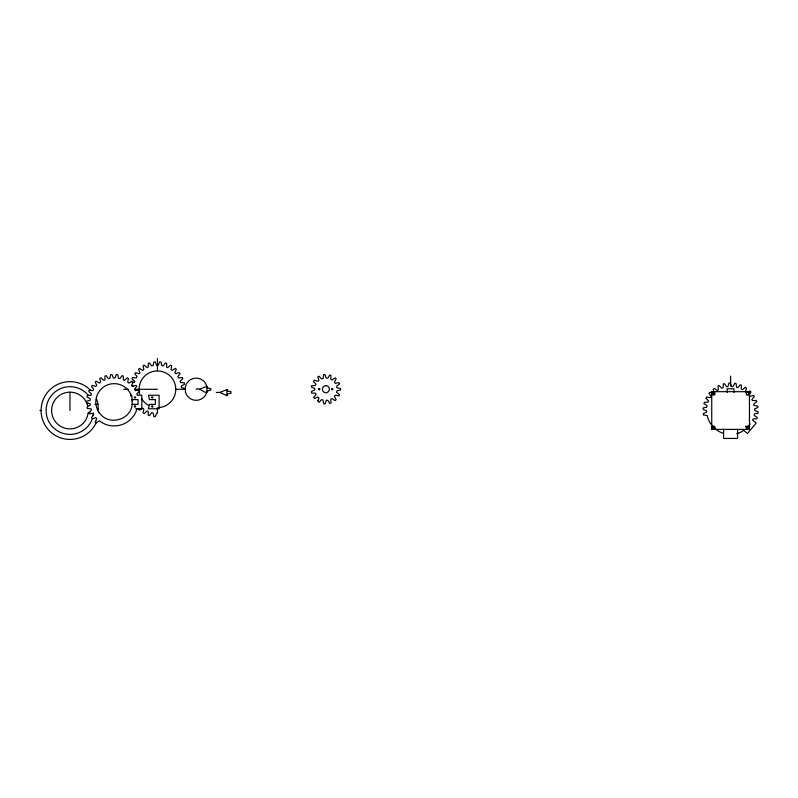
<?xml version="1.0" encoding="UTF-8"?>
<svg xmlns="http://www.w3.org/2000/svg" width="798" height="798" viewBox="0 0 798 798"><rect width="100%" height="100%" fill="white"/><g stroke="black" fill="none" stroke-linecap="round" stroke-linejoin="round"><path stroke-width="1.2" d="M93.137 415.758L93.516 412.905M98.573 412.666L97.875 403.06A28.898 28.898 0 0 0 96.448 398.98M132.189 404.377C131.171 418.96 111.022 425.663 101.166 414.98A18.354 18.354 0 0 1 102.972 387.439A18.354 18.354 0 0 1 130.044 392.825L131.879 397.254L132.189 404.377L138.014 404.377L138.034 399.628L132.189 399.628M136.887 408.776L136.199 411.279A23.93 23.93 0 0 1 99.471 420.905L96.189 422.87L95.211 422.012L96.748 418.621L95.77 417.573L93.286 418.611L92.189 418.611L91.471 417.633L93.715 414.78L93.007 413.404L89.196 413.773L88.758 412.586L91.481 410.102L91.072 408.776L87.351 408.486L87.062 407.07L90.254 405.214L90.254 403.818L86.473 402.671L86.473 401.334L90.254 400.187L90.254 398.791L87.062 396.935L87.351 395.519L91.072 395.229L91.481 393.903L88.758 391.409L89.196 390.232L93.007 390.601L93.715 389.225L91.471 386.372L92.189 385.394L95.77 386.422L96.748 385.384L95.211 381.993L96.189 381.135L99.471 383.1L100.568 382.232L99.85 378.402L100.947 377.823L103.87 380.367L104.947 379.808L104.947 376.048L106.174 375.649L108.448 378.661L109.895 378.242L110.553 374.711L111.959 374.601L113.366 378.013L114.922 378.013L116.328 374.601L117.745 374.711L118.393 378.242L119.84 378.661L122.114 375.649L123.341 376.048L123.341 379.808L124.418 380.367L127.341 377.823L128.438 378.402L127.72 382.232L128.817 383.1L132.099 381.135L133.076 381.993L131.54 385.384L132.528 386.422L136.099 385.394L136.817 386.372L134.583 389.225L135.281 390.601L139.091 390.232L139.54 391.409L136.817 393.903L137.216 395.229L141.825 395.229L141.825 408.776L135.67 408.776M138.812 408.506L138.503 409.304L139.48 410.162L142.762 408.197L143.849 409.065L143.131 412.895L144.239 413.474L147.161 410.93L148.228 411.489L148.228 415.249L149.465 415.648L151.74 412.636L153.176 413.055L153.834 416.586L155.241 416.696L156.657 413.284L157.435 413.284L157.435 407.658M219.759 392.426L226.891 395.668L227.041 389.564L219.759 392.426L216.328 392.426M132.408 399.389L132.488 401.065M711.746 429.404L711.746 391.678L749.462 391.678L749.462 429.404L711.746 429.404L712.784 428.356M748.424 392.716L749.462 391.678M130.742 394.003L130.633 395.778L132.099 396.067M199.58 389.225L206.872 386.352L205.764 383.678A11.092 11.092 0 0 0 185.445 386.352L185.445 392.097A11.092 11.092 0 0 0 205.764 394.771L206.872 392.097L206.872 386.352L207.37 387.858L210.832 388.606L210.832 390.003L207.061 391.16C207.64 395.988 199.191 386.721 196.158 389.225M132.099 382.521L134.363 382.521L134.762 381.195L132.039 378.711L132.488 377.524L136.298 377.893L136.997 376.516L134.762 373.664L135.47 372.686L139.052 373.723L140.039 372.676L138.503 369.284L139.48 368.427L142.762 370.392L143.849 369.524L143.131 365.693L144.239 365.125L147.161 367.659L148.228 367.1L148.228 363.339L149.465 362.94L151.74 365.953L153.176 365.534L153.834 362.003L155.241 361.893L156.657 365.304L158.213 365.304L159.62 361.893L161.026 362.003L161.685 365.534L163.121 365.953L165.395 362.94L166.632 363.339L166.632 367.1L167.7 367.659L170.632 365.125L171.73 365.693L171.011 369.524L172.109 370.392L175.39 368.427L176.368 369.284L174.832 372.676L175.809 373.723L178.293 372.686L179.39 372.686L180.109 373.664L177.864 376.516L178.572 377.893L182.383 377.524L182.822 378.711L180.099 381.195L180.508 382.521L184.228 382.811L184.518 384.227L181.326 386.082L181.326 387.479L185.106 388.626L185.106 389.294L175.789 389.294M123.59 389.294L128.608 389.294M134.672 389.294L157.435 389.294M95.032 404.357L98.044 404.357M39.9 410.541L41.067 410.541M90.214 412.905L88.009 412.905L87.7 415.289A18.354 18.354 0 0 1 59.431 425.573A18.354 18.354 0 0 1 59.431 395.499A18.354 18.354 0 0 1 87.7 405.783M226.891 395.668L227.55 393.983L231.011 393.214L231.011 391.818L227.55 391.06L227.041 389.564M131.949 385.364L133.545 386.082M750.17 423.858L747.367 427.698L745.442 426.082M711.746 391.678L712.784 392.716M748.424 428.356L749.462 429.404M737.611 429.274L737.611 438.441L723.596 438.441L723.596 429.274M734.01 392.446L734.01 388.806L727.197 388.806L727.197 392.446M730.609 376.087L730.609 386.042M157.435 358.571L157.435 370.94M69.965 392.177L69.965 410.541M96.448 422.092A28.898 28.898 0 0 1 55.202 435.379A28.898 28.898 0 0 1 47.152 392.806A28.898 28.898 0 0 1 90.393 390.102M92.249 419.09A23.87 23.87 0 0 1 57.675 431A23.87 23.87 0 0 1 51.95 394.88A23.87 23.87 0 0 1 88.508 395.519M139.7 394.042A18.354 18.354 0 0 1 153.854 371.289A18.354 18.354 0 0 1 175.63 386.9A18.354 18.354 0 0 1 158.632 407.618M148.248 405.194A18.354 18.354 0 0 1 141.535 398.471M736.664 433.683A23.93 23.93 0 0 0 741.532 431.828L743.676 430.341L747.457 433.514L756.155 423.139L752.634 420.177L753.182 418.9L756.863 418.751L757.282 417.563L754.13 415.389L754.469 413.883L758.02 413.135L758.1 411.928L754.699 410.421L754.619 408.985L757.97 407.379L757.771 406.092L753.99 405.494L753.711 404.117L756.723 401.653L756.255 400.506L752.384 400.566L751.915 399.449L754.329 396.566L753.651 395.469L749.97 396.317L749.132 395.07L750.908 391.938L749.891 390.96L746.619 392.656L745.432 391.658L746.539 388.147L745.392 387.319L742.619 389.604L741.242 388.995L741.442 385.225L740.235 384.746L737.821 387.629L736.644 387.359L736.035 383.539L734.818 383.269L732.913 386.661L731.517 386.631L730.26 383.01L728.963 383.04L727.966 386.621L726.539 386.791L724.454 383.698L723.287 383.988L723.168 387.609L721.741 388.217L719.058 385.484L717.961 386.102L718.449 389.763L717.282 390.521L714.25 388.347L713.123 389.244L714.37 392.726L713.472 393.793L709.831 392.237L708.973 393.264L711.138 396.566L710.24 397.643L706.599 397.015L705.911 398.282L708.574 400.895L708.035 402.172L704.345 402.332L703.926 403.519L707.078 405.683L706.739 407.189L703.188 407.938L703.108 409.145L703.946 409.843L706.509 410.651L706.589 412.087L703.238 413.693L703.437 414.98L707.218 415.588A23.93 23.93 0 0 0 723.277 433.314M155.331 399.628L155.301 404.377L149.485 404.377L148.338 408.776L159.111 408.776L159.111 395.229L148.338 395.229L149.485 399.628L155.331 399.628M318.003 400.387L317.973 401.623L319.19 402.312L321.534 399.668L322.901 399.908L323.699 403.758L325.085 403.888L326.362 400.267L327.898 400.367L329.724 403.399L331.05 402.96L330.761 399.13L332.207 398.601L335.09 400.656L336.138 399.718L334.332 396.327L335.489 395.19L338.96 395.888L339.519 394.601L336.487 392.247L337.075 390.781L340.527 390.003L340.527 388.606L336.806 387.678L336.726 386.042L339.559 383.918L338.99 382.641L335.21 383.329L334.482 381.883L336.207 378.791L335.16 377.853L331.988 380.028L330.701 378.98L330.99 375.449L329.654 375.03L327.908 378.112L326.891 378.242L326.113 377.893L324.946 374.551L323.559 374.711L323.06 378.521L321.444 378.791L319.01 376.217L317.813 376.935L318.941 380.287L318.033 381.374L314.282 380.167L313.484 381.314L315.998 384.207L315.13 385.574L311.589 385.683L311.33 387.05L314.582 388.446L314.781 389.753L311.37 391.708L311.679 393.075L315.519 393.155L315.948 394.721L313.654 397.414L314.492 398.531L317.983 397.035L318.991 398.232L318.003 400.387M134.383 397.294C135.311 400.177 136.628 395.269 134.383 397.294M134.373 406.312C135.301 409.194 136.618 404.277 134.373 406.312M151.68 397.294C152.598 400.177 153.914 395.269 151.68 397.294M151.67 406.312C152.588 409.194 153.904 404.277 151.67 406.312M318.601 389.025C319.519 391.908 320.846 386.99 318.601 389.025M331.649 389.025C332.576 391.908 333.893 386.99 331.649 389.025M325.853 385.624L324.926 385.753A3.601 3.601 0 0 0 325.853 392.816L326.791 392.696A3.601 3.601 0 0 0 325.853 385.624M713.063 394.82A1.337 1.337 0 0 0 715.058 393.663A1.337 1.337 0 0 0 713.063 392.506A1.337 1.337 0 0 0 713.063 394.82M713.063 428.566A1.337 1.337 0 0 0 715.058 427.409A1.337 1.337 0 0 0 713.063 426.262A1.337 1.337 0 0 0 713.063 428.566M746.808 428.566A1.337 1.337 0 0 0 748.813 427.409A1.337 1.337 0 0 0 746.808 426.262A1.337 1.337 0 0 0 746.808 428.566M746.808 394.82A1.337 1.337 0 0 0 748.813 393.663A1.337 1.337 0 0 0 746.808 392.506A1.337 1.337 0 0 0 746.808 394.82"/></g></svg>
